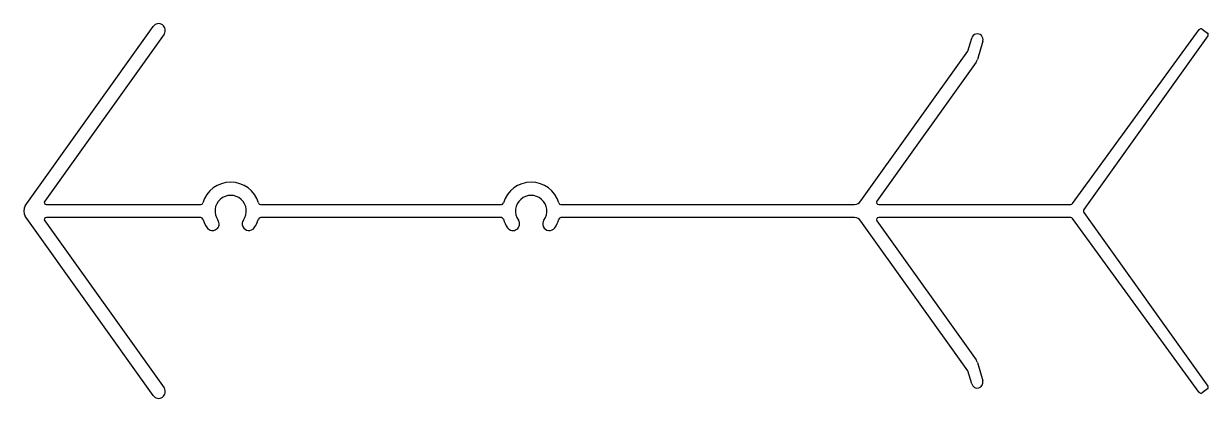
# Model space of a CAD drawing. Extents: x -62 to 82, y 1 to 47.
import ezdxf

# ---------------------------------------------------------------- set-up
doc = ezdxf.new("R2010")
doc.units = 0
doc.layers.add('1', color=4, linetype='CONTINUOUS')

msp = doc.modelspace()

# ---------------------------------------------------------------- linework, layer by layer
at = {"layer": '1', "color": 7}
for p, q in [((-61.46, 24.55), (-45.96, 46.28)), ((65.29, 24.81), (80.64, 45.89)), ((80.99, 45.94), (81.64, 45.48)), ((-44.65, 45.35), (-59.1, 25.1)), ((52.64, 43.3), (53.11, 44.87)), ((54.46, 44.49), (53.81, 42.26)), ((81.7, 45.13), (66.68, 24.07)), ((39.69, 25.12), (52.64, 43.3)), ((53.66, 41.95), (41.64, 25.1)), ((-58.88, 24.7), (-40.19, 24.7)), ((-32.99, 24.7), (-3.82, 24.7)), ((3.38, 24.7), (38.94, 24.7)), ((41.86, 24.7), (65.1, 24.7)), ((-45.96, 1.53), (-61.46, 23.26)), ((-40.19, 23.1), (-58.88, 23.1)), ((-3.82, 23.1), (-32.99, 23.1)), ((38.94, 23.1), (3.38, 23.1)), ((65.1, 23.1), (41.86, 23.1)), ((80.64, 1.92), (65.29, 23)), ((66.68, 23.74), (81.7, 2.68)), ((-59.1, 22.71), (-44.65, 2.46)), ((52.64, 4.51), (39.69, 22.69)), ((41.64, 22.71), (53.66, 5.86)), ((53.11, 2.94), (52.64, 4.51)), ((52.64, 4.51), (52.64, 4.51)), ((53.81, 5.55), (54.46, 3.32)), ((81.64, 2.33), (80.99, 1.87))]:
    msp.add_line(p, q, dxfattribs=at)
for centre, radius, start, end in [((-45.31, 45.82), 0.8, 324.5, 144.5), ((80.85, 45.74), 0.25, 54.5, 143.9268), ((53.78, 44.68), 0.7, 344.5, 164.5), ((81.5, 45.28), 0.25, 324.5, 54.5), ((52.84, 42.53), 1, 324.5, 344.5), ((-36.59, 23.9), 3.5, 16.2602, 163.7398), ((-0.22, 23.9), 3.5, 16.2602, 163.7398), ((-60.43, 23.9), 1.21, 148, 212), ((-58.9, 24.95), 0.25, 144.5, 273.5), ((-40.19, 24.95), 0.25, 270, 343.7398), ((-36.59, 23.9), 1.9, 324.5691, 215.4309), ((-32.99, 24.95), 0.25, 196.2602, 270), ((-3.82, 24.95), 0.25, 270, 343.7398), ((-0.22, 23.9), 1.9, 324.5691, 215.4309), ((3.38, 24.95), 0.25, 196.2602, 270), ((38.88, 25.7), 1, 273.5, 324.5), ((41.84, 24.95), 0.25, 144.5, 273.5), ((65.09, 24.95), 0.25, 273.5, 323.9268), ((-58.9, 22.86), 0.25, 86.5, 215.5), ((-40.19, 22.85), 0.25, 16.2602, 90), ((-32.99, 22.85), 0.25, 90, 163.7398), ((-3.82, 22.85), 0.25, 16.2602, 90), ((3.38, 22.85), 0.25, 90, 163.7398), ((38.88, 22.11), 1, 35.5, 86.5), ((41.84, 22.86), 0.25, 86.5, 215.5), ((65.09, 22.86), 0.25, 36.0732, 86.5), ((66.96, 23.9), 0.328, 149.2443, 210.7557), ((-36.59, 23.9), 3.5, 196.2602, 215.4309), ((-38.79, 22.34), 0.8, 215.4309, 35.4309), ((-34.39, 22.34), 0.8, 144.5691, 324.5691), ((-36.59, 23.9), 3.5, 324.5691, 343.7398), ((-0.22, 23.9), 3.5, 196.2602, 215.4309), ((-2.42, 22.34), 0.8, 215.4309, 35.4309), ((1.98, 22.34), 0.8, 144.5691, 324.5691), ((-0.22, 23.9), 3.5, 324.5691, 343.7398), ((52.84, 5.28), 1, 15.5, 35.5), ((53.78, 3.13), 0.7, 195.5, 15.5), ((-45.31, 1.99), 0.8, 215.5, 35.5), ((80.85, 2.07), 0.25, 216.0732, 305.5), ((81.5, 2.53), 0.25, 305.5, 35.5)]:
    msp.add_arc(centre, radius, start, end, dxfattribs=at)

doc.saveas('drawing.dxf')
